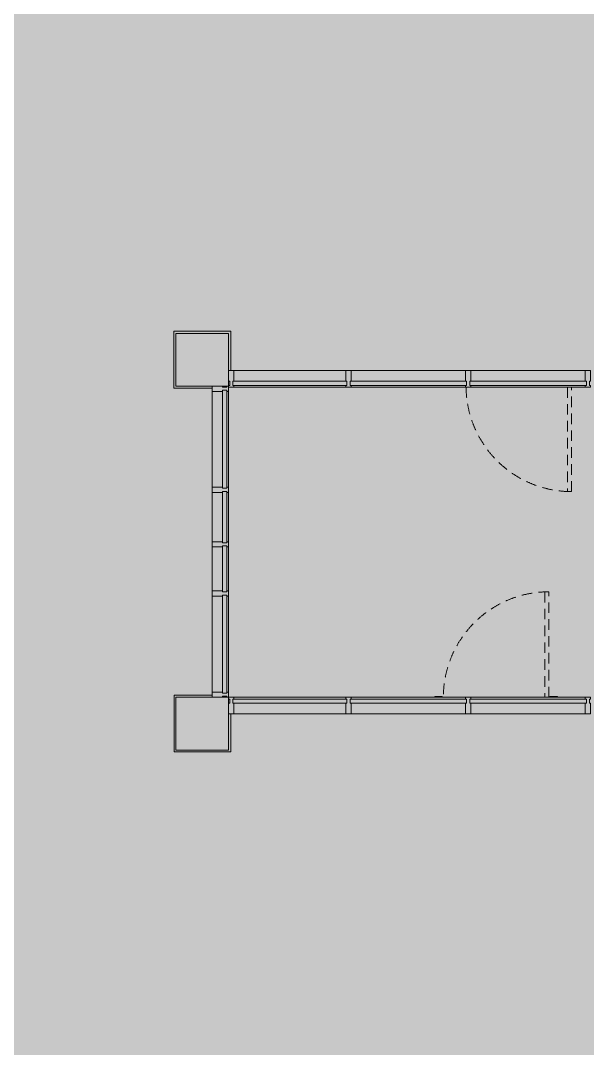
# Model space of a CAD drawing. Header units: millimetres. Extents: x 957 to 228198, y -8553 to 29000.
# Drawn here: x 173256 to 178628, y 12321 to 22065 of the extents above; entities that cross this region are included whole.
import ezdxf

# ---------------------------------------------------------------- set-up
doc = ezdxf.new("R2010")
doc.units = ezdxf.units.MM
doc.linetypes.add('200_ШТРИХ__ш1_п0_6_', pattern=[160, 100, -60])
doc.layers.add('A-DETL-GENF-3', color=7, linetype='Continuous', lineweight=9, true_color=0xc0c0c0, transparency=0.4)
doc.layers.add('A-DETL-MBND-1', color=7, linetype='200_ШТРИХ__ш1_п0_6_', lineweight=9)
for name, color, linetype, lineweight, true_color in [('A-FLOR-1', 7, 'Continuous', 5, 0xb7b7b7), ('A-GLAZ-CURT-2', 7, 'Continuous', 5, 0x737373), ('A-GLAZ-CWMG-2', 7, 'Continuous', 5, 0x737373), ('S-COLS-2', 7, 'Continuous', 5, 0x737373)]:
    doc.layers.add(name, color=color, linetype=linetype, lineweight=lineweight, true_color=true_color)

# ---------------------------------------------------------------- blocks, each defined once
blk = doc.blocks.new('110_Дверь_СКБ_1Ст_Внутренняя1 - Д-4 1100x2100h_су мгн-V282-3_2_2_птичка')
at = {"layer": 'A-DETL-MBND-1'}
for p, q in [((-487.5, 1100), (-487.5, 110)), ((-447.5, 1100), (-487.5, 1100)), ((-447.5, 110), (-447.5, 1100))]:
    blk.add_line(p, q, dxfattribs=at)
blk.add_arc((-487.5, 100), 1000, 0.57956, 90, dxfattribs=at)
blk = doc.blocks.new('BSC_Колонна _Прямоугольная - 500х500-V278-3_2_2_птичка')
at = {"layer": 'S-COLS-2'}
for p, q in [((250, 250), (-250, 250)), ((-250, 250), (-250, -250)), ((250, -250), (250, 250)), ((-250, -250), (250, -250))]:
    blk.add_line(p, q, dxfattribs=at)
blk = doc.blocks.new('Системная панель - Стекло - 40мм-23562586-3_2_2_птичка')
at = {"layer": 'A-GLAZ-CURT-2'}
for p, q in [((464.2, 0), (-464.2, 0)), ((-464.2, 0), (-464.2, -40)), ((-464.2, -40), (464.2, -40)), ((464.2, -40), (464.2, 0))]:
    blk.add_line(p, q, dxfattribs=at)
blk = doc.blocks.new('Системная панель - Стекло - 40мм-24234994-3_2_2_птичка')
at = {"layer": 'A-GLAZ-CURT-2'}
for p, q in [((243.3, 0), (-243.3, 0)), ((-243.3, 0), (-243.3, -40)), ((243.3, -40), (243.3, 0)), ((-243.3, -40), (243.3, -40))]:
    blk.add_line(p, q, dxfattribs=at)
blk = doc.blocks.new('Прямоугольный импост - Импост структурный с накладкой - 160мм Темный-31239176-3_2_2_птичка')
at = {"layer": 'A-GLAZ-CWMG-2'}
for p, q in [((73883, 17641.7), (73883, 18550)), ((74040, 17641.7), (74040, 18550))]:
    blk.add_line(p, q, dxfattribs=at)
blk = doc.blocks.new('Прямоугольный импост - Импост структурный с накладкой - 160мм Темный-31239177-3_2_2_птичка')
at = {"layer": 'A-GLAZ-CWMG-2'}
for p, q in [((73883, 17125), (73883, 17591.7)), ((74040, 17125), (74040, 17591.7))]:
    blk.add_line(p, q, dxfattribs=at)
blk = doc.blocks.new('Прямоугольный импост - Импост структурный с накладкой - 160мм Темный-31239202-3_2_2_птичка')
at = {"layer": 'A-GLAZ-CWMG-2'}
for p, q in [((-50, 40), (-50, 140)), ((-50, 140), (0, 140)), ((-40, 40), (-50, 40)), ((-50, -17), (-50, 0)), ((-50, 0), (-40, 0)), ((-40, 0), (-40, 40)), ((-10, 40), (-10, 0)), ((0, 40), (-10, 40)), ((-10, 0), (0, 0)), ((0, -17), (-50, -17))]:
    blk.add_line(p, q, dxfattribs=at)
blk = doc.blocks.new('Прямоугольный импост - Импост структурный с накладкой - 160мм Темный-31239205-3_2_2_птичка')
at = {"layer": 'A-GLAZ-CWMG-2'}
for p, q in [((0, 140), (-50, 140)), ((-50, 140), (-50, 40)), ((-50, 40), (-40, 40)), ((-40, 0), (-50, 0)), ((-50, 0), (-50, -17)), ((-40, 40), (-40, 0)), ((-10, 0), (-10, 40)), ((-10, 40), (0, 40)), ((0, 0), (-10, 0)), ((-50, -17), (0, -17))]:
    blk.add_line(p, q, dxfattribs=at)
blk = doc.blocks.new('Прямоугольный импост - Импост структурный с накладкой - 160мм Темный-31239180-3_2_2_птичка')
at = {"layer": 'A-GLAZ-CWMG-2'}
for p, q in [((-25, 40), (-25, 140)), ((-25, 140), (25, 140)), ((25, 140), (25, 40)), ((-15, 40), (-25, 40)), ((-25, -17), (-25, 0)), ((-25, 0), (-15, 0)), ((-15, 0), (-15, 40)), ((15, 40), (15, 0)), ((25, 40), (15, 40)), ((15, 0), (25, 0)), ((25, 0), (25, -17)), ((25, -17), (-25, -17))]:
    blk.add_line(p, q, dxfattribs=at)
blk = doc.blocks.new('110_Дверь_СКБ_1Ст_Внутренняя1 - Д-5 _л_ 1100x2100h_су мгн EIW30-32897889-3_2_2_птичка')
at = {"layer": 'A-DETL-MBND-1'}
for p, q in [((512.5, 1040), (472.5, 1040)), ((472.5, 1040), (472.5, 40)), ((512.5, 40), (512.5, 1040)), ((-497.5, 48), (-567.5, 48)), ((-567.5, 48), (-567.5, 40)), ((-497.5, 40), (-497.5, 48)), ((592.5, 48), (522.5, 48)), ((522.5, 48), (522.5, 40)), ((592.5, 40), (592.5, 48))]:
    blk.add_line(p, q, dxfattribs=at)
blk.add_arc((512.5, 40), 1000, 90, 180, dxfattribs=at)
blk = doc.blocks.new('Системная панель - Стекло - 40мм-24234969-3_2_2_птичка')
at = {"layer": 'A-GLAZ-CURT-2'}
for p, q in [((540, 40), (-540, 40)), ((-540, 40), (-540, 0)), ((-540, 0), (540, 0)), ((540, 0), (540, 40))]:
    blk.add_line(p, q, dxfattribs=at)
blk = doc.blocks.new('Прямоугольный импост - Импост структурный с накладкой - 160мм-23562401-3_2_2_птичка')
at = {"layer": 'A-GLAZ-CWMG-2'}
for p, q in [((75150, 18747), (74090, 18747)), ((75150, 18590), (74090, 18590))]:
    blk.add_line(p, q, dxfattribs=at)
blk = doc.blocks.new('Прямоугольный импост - Импост структурный с накладкой - 160мм-23618923-3_2_2_птичка')
at = {"layer": 'A-GLAZ-CWMG-2'}
for p, q in [((0, 17), (-50, 17)), ((-50, 17), (-50, 0)), ((-50, 0), (-40, 0)), ((-40, 0), (-40, -40)), ((-10, -40), (-10, 0)), ((-10, 0), (0, 0)), ((0, 7), (0, 17)), ((-40, -40), (-50, -40)), ((-50, -40), (-50, -140)), ((0, -40), (-10, -40)), ((-50, -140), (0, -140))]:
    blk.add_line(p, q, dxfattribs=at)
blk = doc.blocks.new('Системная панель - Стекло - 40мм-24234970-3_2_2_птичка')
at = {"layer": 'A-GLAZ-CURT-2'}
for p, q in [((552.5, 40), (-552.5, 40)), ((-552.5, 40), (-552.5, 0)), ((-552.5, 0), (552.5, 0)), ((552.5, 0), (552.5, 40))]:
    blk.add_line(p, q, dxfattribs=at)
blk = doc.blocks.new('Прямоугольный импост - Импост структурный с накладкой - 160мм-23562410-3_2_2_птичка')
at = {"layer": 'A-GLAZ-CWMG-2'}
for p, q in [((77420, 18747), (76335, 18747)), ((77420, 18590), (76335, 18590))]:
    blk.add_line(p, q, dxfattribs=at)
blk = doc.blocks.new('Прямоугольный импост - Импост структурный с накладкой - 160мм-23618920-3_2_2_птичка')
at = {"layer": 'A-GLAZ-CWMG-2'}
for p, q in [((-25, 0), (-25, 17)), ((-25, 17), (25, 17)), ((-15, 0), (-25, 0)), ((-15, -40), (-15, 0)), ((25, 0), (15, 0)), ((15, 0), (15, -40)), ((25, 17), (25, 0)), ((-25, -140), (-25, -40)), ((-25, -40), (-15, -40)), ((15, -40), (25, -40)), ((25, -40), (25, -140)), ((25, -140), (-25, -140))]:
    blk.add_line(p, q, dxfattribs=at)
blk = doc.blocks.new('Системная панель - Стекло - 40мм-30335137-3_2_2_птичка')
at = {"layer": 'A-GLAZ-CURT-2'}
for p, q in [((540, 0), (-540, 0)), ((-540, 0), (-540, -40)), ((540, -40), (540, 0)), ((-540, -40), (540, -40))]:
    blk.add_line(p, q, dxfattribs=at)
blk = doc.blocks.new('Прямоугольный импост - Импост структурный с накладкой - 160мм-23562329-3_2_2_птичка')
at = {"layer": 'A-GLAZ-CWMG-2'}
for p, q in [((75150, 15650), (74090, 15650)), ((75150, 15493), (74090, 15493))]:
    blk.add_line(p, q, dxfattribs=at)
blk = doc.blocks.new('Прямоугольный импост - Импост структурный с накладкой - 160мм-30335139-3_2_2_птичка')
at = {"layer": 'A-GLAZ-CWMG-2'}
for p, q in [((0, 140), (-50, 140)), ((-50, 140), (-50, 40)), ((-50, 40), (-40, 40)), ((-40, 0), (-50, 0)), ((-50, 0), (-50, -17)), ((-40, 40), (-40, 0)), ((-10, 0), (-10, 40)), ((-10, 40), (0, 40)), ((0, 0), (-10, 0)), ((-50, -17), (0, -17))]:
    blk.add_line(p, q, dxfattribs=at)
blk = doc.blocks.new('Системная панель - Стекло - 40мм-30335140-3_2_2_птичка')
at = {"layer": 'A-GLAZ-CURT-2'}
for p, q in [((552.5, 0), (-552.5, 0)), ((-552.5, 0), (-552.5, -40)), ((552.5, -40), (552.5, 0)), ((-552.5, -40), (552.5, -40))]:
    blk.add_line(p, q, dxfattribs=at)
blk = doc.blocks.new('Прямоугольный импост - Импост структурный с накладкой - 160мм-23562331-3_2_2_птичка')
at = {"layer": 'A-GLAZ-CWMG-2'}
for p, q in [((77420, 15650), (76335, 15650)), ((77420, 15493), (76335, 15493))]:
    blk.add_line(p, q, dxfattribs=at)
blk = doc.blocks.new('Прямоугольный импост - Импост структурный с накладкой - 160мм-30335135-3_2_2_птичка')
at = {"layer": 'A-GLAZ-CWMG-2'}
for p, q in [((-25, 40), (-25, 140)), ((-25, 140), (25, 140)), ((25, 140), (25, 40)), ((-15, 40), (-25, 40)), ((-25, -17), (-25, 0)), ((-25, 0), (-15, 0)), ((-15, 0), (-15, 40)), ((15, 40), (15, 0)), ((25, 40), (15, 40)), ((15, 0), (25, 0)), ((25, 0), (25, -17)), ((25, -17), (-25, -17))]:
    blk.add_line(p, q, dxfattribs=at)
blk = doc.blocks.new('Прямоугольный импост - Импост структурный с накладкой - 160мм-23562332-3_2_2_птичка')
at = {"layer": 'A-GLAZ-CWMG-2'}
for p, q in [((76285, 15650), (75200, 15650)), ((76285, 15493), (75200, 15493))]:
    blk.add_line(p, q, dxfattribs=at)
blk = doc.blocks.new('Прямоугольный импост - Импост структурный с накладкой - 160мм-30335136-3_2_2_птичка')
at = {"layer": 'A-GLAZ-CWMG-2'}
for p, q in [((-25, 40), (-25, 140)), ((-25, 140), (25, 140)), ((25, 140), (25, 40)), ((-15, 40), (-25, 40)), ((-25, -17), (-25, 0)), ((-25, 0), (-15, 0)), ((-15, 0), (-15, 40)), ((15, 40), (15, 0)), ((25, 40), (15, 40)), ((15, 0), (25, 0)), ((25, 0), (25, -17)), ((25, -17), (-25, -17))]:
    blk.add_line(p, q, dxfattribs=at)
blk = doc.blocks.new('Системная панель - Стекло - 40мм-23562590-3_2_2_птичка')
at = {"layer": 'A-GLAZ-CURT-2'}
for p, q in [((464.2, 0), (-464.2, 0)), ((-464.2, 0), (-464.2, -40)), ((464.2, -40), (464.2, 0)), ((-464.2, -40), (464.2, -40))]:
    blk.add_line(p, q, dxfattribs=at)
blk = doc.blocks.new('Системная панель - Стекло - 40мм-24234995-3_2_2_птичка')
at = {"layer": 'A-GLAZ-CURT-2'}
for p, q in [((218.3, 0), (-218.3, 0)), ((-218.3, 0), (-218.3, -40)), ((218.3, -40), (218.3, 0)), ((-218.3, -40), (218.3, -40))]:
    blk.add_line(p, q, dxfattribs=at)
blk = doc.blocks.new('Прямоугольный импост - Импост структурный с накладкой - 160мм Темный-31239183-3_2_2_птичка')
at = {"layer": 'A-GLAZ-CWMG-2'}
for p, q in [((73883, 16658.3), (73883, 17075)), ((74040, 16658.3), (74040, 17075))]:
    blk.add_line(p, q, dxfattribs=at)

msp = doc.modelspace()

# ---------------------------------------------------------------- hatches: boundary and pattern name
at = {"layer": 'A-DETL-GENF-3'}
h = msp.add_hatch(color=256, dxfattribs=at)
h.paths.add_polyline_path([(167348.1, -251.7), (177038.1, -250), (177041.1, 3288.3), (185758.1, 3288.3), (185758.1, 27348.3), (143098.1, 27348.3), (143098.1, 23888.3), (139948.1, 23887.4), (139948.1, 15358), (139498.2, 15353), (139498.2, -251.7), (167098.1, -251.7)])
h.paths.add_polyline_path([(168253.1, 151), (168237.1, 151), (168237.1, 551), (168253.1, 551)])
h.paths.add_polyline_path([(171639.1, 151), (171623.1, 151), (171623.1, 551), (171639.1, 551), (171639.1, 172.5)])
h.paths.add_polyline_path([(168237.1, 1051), (168237.6, 1545.2), (168253.1, 1545.2), (168253.1, 1258), (169542.1, 1258), (169542.1, 1242), (168253.1, 1242), (168253.1, 1051), (168237.6, 1051)])
h.paths.add_polyline_path([(171623.1, 1051), (171623.1, 1530.1), (171639.1, 1530.1), (171639.1, 1051)])
h.paths.add_polyline_path([(170407.7, 1232), (170364.1, 1232), (170364.1, 1248), (171622.8, 1248), (171622.8, 1232), (170409.2, 1232)])
h.paths.add_polyline_path([(171638.9, 2030.1), (171623.1, 2030.1), (171623.1, 2332), (170364.1, 2332), (170364.1, 2348), (171639.1, 2347.5), (171639.1, 2030.1)])
h.paths.add_polyline_path([(168253.1, 2045.2), (168237.1, 2045.2), (168237.1, 2789), (168253.1, 2789), (168253.1, 2350.4)])
h.paths.add_polyline_path([(169243.4, 2342), (168253.4, 2342), (168253.4, 2358), (169543.5, 2358), (169543.5, 2342), (169470, 2342)])
h.paths.add_polyline_path([(168253.1, 3289), (168237.1, 3289), (168237.1, 3729), (168253.1, 3729)])
h.paths.add_polyline_path([(173543.1, 6780), (173543.1, 7680), (173593.1, 7680), (173593.1, 6780)])
h.paths.add_polyline_path([(174843.1, 7680), (174843.1, 7730), (174833.1, 7730), (174836.7, 7760), (174878.1, 7760), (174878.1, 7908), (174948.1, 7908), (174948.1, 7900), (174893.1, 7900), (174893.1, 7680), (174948.1, 7680), (174948.1, 7672), (174878.1, 7672), (174878.1, 7680), (174859.1, 7680)])
h.paths.add_polyline_path([(174836.7, 7280), (174793.1, 7280), (174793.1, 7680), (174843.1, 7680), (174843.1, 7280)])
h.paths.add_polyline_path([(173485.1, 7672), (173438.1, 7672), (173438.1, 7680), (173493.1, 7680), (173493.1, 7900), (173438.1, 7900), (173440.3, 7908), (173508.1, 7908), (173508.1, 7760), (173553.1, 7760), (173553.1, 7730), (173543.1, 7730), (173543.1, 7680), (173508.1, 7680), (173508.1, 7672), (173493.1, 7672)])
h.paths.add_polyline_path([(168078.1, 7672), (168008.1, 7672), (168008.1, 7820), (167988.1, 7820), (167988.1, 7860), (167998.1, 7860), (167998.1, 7900), (168008.1, 7900), (168008.1, 7908), (168078.1, 7908), (168078.1, 7900), (168023.1, 7895.1), (168023.1, 7680), (168078.1, 7680)])
h.paths.add_polyline_path([(172840.8, 7672), (172808.1, 7672), (172808.1, 7820), (172788.1, 7820), (172788.1, 7860), (172798.1, 7860), (172798.1, 7900), (172808.1, 7900), (172808.1, 7908), (172878.1, 7908), (172878.1, 7900), (172823.1, 7895.1), (172823.1, 7680), (172878.1, 7680), (172878.1, 7672), (172848.1, 7672)])
h.paths.add_polyline_path([(170545.1, 7672), (170508.1, 7672), (170508.1, 7820), (170488.1, 7820), (170488.1, 7860), (170498.1, 7860), (170498.1, 7900), (170508.1, 7900), (170508.1, 7908), (170578.1, 7908), (170578.1, 7900), (170523.1, 7895.1), (170523.1, 7680), (170578.1, 7680), (170578.1, 7672), (170548.1, 7672)])
h.paths.add_polyline_path([(167138.1, 7672), (167068.1, 7672), (167068.1, 7680), (167123.1, 7680), (167118.1, 7900), (167068.1, 7900), (167068.1, 7908), (167138.1, 7908), (167138.1, 7900), (167148.1, 7895.1), (167148.1, 7860), (167158.1, 7860), (167158.1, 7820), (167138.1, 7820), (167138.1, 7680)])
h.paths.add_polyline_path([(169418.1, 7672), (169418.1, 7680), (169473.1, 7680), (169473.1, 7900), (169418.1, 7900), (169418.1, 7908), (169488.1, 7908), (169488.1, 7900), (169498.1, 7900), (169498.1, 7860), (169508.1, 7858.7), (169508.1, 7820), (169488.1, 7820), (169488.1, 7672), (169448.1, 7672)])
h.paths.add_polyline_path([(171938.1, 7672), (171868.1, 7672), (171868.1, 7680), (171923.1, 7680), (171923.1, 7900), (171868.1, 7900), (171868.1, 7908), (171938.1, 7908), (171938.1, 7900), (171948.1, 7895.1), (171948.1, 7860), (171958.1, 7860), (171958.1, 7820), (171938.1, 7820), (171938.1, 7680)])
h.paths.add_polyline_path([(170498.1, 7900), (170458.1, 7900), (170458.1, 8900), (170498.1, 8900), (170498.1, 7916.7)])
h.paths.add_polyline_path([(167958.1, 7900), (167958.1, 8750), (167998.1, 8750), (167998.1, 7900)])
h.paths.add_polyline_path([(172758.1, 7900), (172758.1, 8750), (172798.1, 8750), (172798.1, 7900)])
h.paths.add_polyline_path([(159665.9, 10300), (159625.9, 10300), (159625.9, 10900), (159665.9, 10900), (159665.9, 10501.7)])
h.paths.add_polyline_path([(157905.9, 10300), (157865.9, 10300), (157865.9, 10900), (157905.9, 10900), (157905.9, 10385.9)])
h.paths.add_polyline_path([(158745.9, 10300), (158745.9, 10900), (158785.9, 10900), (158785.9, 10300)])
h.paths.add_polyline_path([(156985.9, 10300), (156985.9, 10900), (157025.9, 10900), (157025.9, 10300)])
h.paths.add_polyline_path([(157865.9, 10900), (157840.9, 10900), (157840.9, 10980), (157875.9, 10980), (157875.9, 10940), (157865.9, 10940)])
h.paths.add_polyline_path([(158735.9, 10900), (158720.9, 10900), (158720.9, 10980), (158755.9, 10980), (158755.9, 10940), (158745.9, 10940), (158745.9, 10900)])
h.paths.add_polyline_path([(158465.9, 10900), (158465.9, 10940), (158455.9, 10940), (158455.9, 10980), (158490.9, 10980), (158490.9, 10900), (158475.9, 10900)])
h.paths.add_polyline_path([(159355.9, 10900), (159345.9, 10900), (159345.9, 10940), (159335.9, 10940), (159335.9, 10980), (159370.9, 10980), (159370.9, 10900)])
h.paths.add_polyline_path([(157585.9, 10900), (157585.9, 10940), (157575.9, 10940), (157575.9, 10980), (157610.9, 10980), (157610.9, 10900), (157590.9, 10900)])
h.paths.add_polyline_path([(159625.9, 10900), (159600.9, 10900), (159600.9, 10980), (159635.9, 10980), (159635.9, 10940), (159625.9, 10940)])
h.paths.add_polyline_path([(160235.9, 10900), (160225.9, 10900), (160225.9, 10940), (160215.9, 10940), (160215.9, 10980), (160250.9, 10980), (160250.9, 10900)])
h.paths.add_polyline_path([(156985.9, 10900), (156960.9, 10900), (156960.9, 10980), (156995.9, 10980), (156995.9, 10940), (156985.9, 10940), (156985.9, 10925.7)])
h.paths.add_polyline_path([(139948.1, 12070), (139948.1, 12125), (139728.1, 12125), (139728.1, 12070), (139720.1, 12070), (139720.1, 12140), (139868.1, 12140), (139868.1, 12185), (139898.1, 12185), (139898.1, 12175), (139948.1, 12175), (139949.5, 12140), (139956.1, 12140), (139956.1, 12070)])
h.paths.add_polyline_path([(139948.1, 12175), (139949.5, 12225), (140348.1, 12225), (140343.1, 12175), (139949.5, 12175)])
h.paths.add_polyline_path([(140345.1, 13425), (139948.1, 13425), (139949.5, 13475), (140848.1, 13475), (140848.1, 13425), (140620.6, 13425)])
h.paths.add_polyline_path([(139868.1, 13465), (139868.1, 13510), (139720.1, 13514), (139720.1, 13580), (139728.1, 13580), (139728.1, 13525), (139948.1, 13525), (139948.1, 13580), (139956.1, 13580), (139956.1, 13510), (139948.1, 13510), (139948.1, 13475), (139898.1, 13475), (139898.1, 13465), (139888.1, 13465)])
h.paths.add_polyline_path([(178708.1, 15650), (178638.1, 15650), (178638.1, 15658), (178708.1, 15658)])
h.paths.add_polyline_path([(178272.9, 15650), (178272.9, 15658), (178342.9, 15658), (178342.9, 15650)])
h.paths.add_polyline_path([(179678.1, 15650), (179678.1, 16650), (179718.1, 16650), (179718.1, 15650)])
h.paths.add_polyline_path([(178262.9, 15650), (178222.9, 15650), (178222.9, 16650), (178262.9, 16650), (178262.9, 15848.6)])
h.paths.add_polyline_path([(179798.1, 15650), (179728.1, 15650), (179728.1, 15658), (179798.1, 15658)])
h.paths.add_polyline_path([(177182.9, 15650), (177182.9, 15658), (177252.9, 15658), (177252.9, 15650)])
h.paths.add_polyline_path([(183728.1, 15650), (183728.1, 15658), (183798.1, 15658), (183798.1, 15650)])
h.paths.add_polyline_path([(182638.1, 15650), (182638.1, 15658), (182708.1, 15658), (182708.1, 15650)])
h.paths.add_polyline_path([(183718.1, 15650), (183678.1, 15650), (183678.1, 16650), (183718.1, 16650), (183718.1, 15848.6)])
h.paths.add_polyline_path([(185660.1, 17240), (185660.1, 17310), (185668.1, 17310), (185668.1, 17240)])
h.paths.add_polyline_path([(181278.1, 17600), (181278.1, 18590), (181318.1, 18590), (181318.1, 17600)])
h.paths.add_polyline_path([(178438.1, 17600), (178438.1, 18590), (178478.1, 18590), (178478.1, 17600)])
h.paths.add_polyline_path([(185620.3, 18280), (184668.1, 18280), (184668.1, 18320), (185668.1, 18320), (185668.1, 18280)])
h.paths.add_polyline_path([(185660.1, 18330), (185660.1, 18400), (185668.1, 18400), (185668.1, 18330)])
h.paths.add_polyline_path([(180268.1, 18592), (180238.1, 18592), (180238.1, 18600), (180268.1, 18600)])
h.paths.add_polyline_path([(166848.1, 24100), (166848.1, 24150), (167348.1, 24150), (167348.1, 24100)])
h.paths.add_polyline_path([(167284.6, 25850), (166848.1, 25850), (166848.1, 25900), (167348.1, 25900), (167348.1, 25850), (167328.1, 25850)])
h = msp.add_hatch(color=256, dxfattribs=at)
h.paths.add_polyline_path([(173543.1, 7680), (173543.1, 7730), (173553.1, 7730), (173553.1, 7760), (173508.1, 7760), (173504.1, 7908), (173438.1, 7908), (173438.1, 7900), (173493.1, 7896.2), (173493.1, 7680), (173438.1, 7680), (173438.1, 7672), (173508.1, 7672), (173508.1, 7680), (173522.8, 7680)])
h.paths.add_polyline_path([(173543.1, 6780), (173593.1, 6780), (173593.1, 7680), (173543.1, 7680), (173543.1, 7296.8)])
h.paths.add_polyline_path([(174843.1, 7680), (174878.1, 7680), (174878.7, 7672), (174948.1, 7672), (174948.1, 7680), (174893.1, 7682.3), (174893.1, 7900), (174948.1, 7900), (174948.1, 7908), (174878.1, 7908), (174875, 7760), (174833.1, 7760), (174836.7, 7730), (174843.1, 7730), (174843.1, 7689.9)])
h.paths.add_polyline_path([(174836.7, 7280), (174843.1, 7280), (174843.1, 7680), (174793.1, 7680), (174793.1, 7280)])
h.paths.add_polyline_path([(172798.1, 7900), (172798.1, 8750), (172758.1, 8750), (172758.1, 7900)])
h.paths.add_polyline_path([(172840.8, 7672), (172878.1, 7672), (172878.1, 7680), (172823.1, 7680), (172823.1, 7900), (172878.1, 7900), (172878.1, 7908), (172808.1, 7908), (172808.1, 7900), (172798.1, 7895.1), (172798.1, 7860), (172788.1, 7860), (172788.1, 7820), (172808.1, 7820), (172808.1, 7672), (172823.1, 7672)])
h.paths.add_polyline_path([(167998.1, 7900), (167998.1, 8750), (167958.1, 8750), (167958.1, 7900)])
h.paths.add_polyline_path([(168023.1, 7672), (168078.1, 7672), (168078.1, 7680), (168023.1, 7680), (168023.1, 7900), (168078.1, 7900), (168078.1, 7908), (168008.1, 7908), (168008.1, 7900), (167998.1, 7895.1), (167998.1, 7860), (167988.1, 7860), (167988.1, 7820), (168008.1, 7820), (168008.1, 7672)])
h.paths.add_polyline_path([(170498.1, 7900), (170498.1, 8900), (170458.1, 8900), (170458.1, 7900)])
h.paths.add_polyline_path([(170578.1, 7672), (170578.1, 7680), (170523.1, 7680), (170523.1, 7900), (170578.1, 7900), (170578.1, 7908), (170508.1, 7908), (170508.1, 7900), (170498.1, 7895.1), (170498.1, 7860), (170488.1, 7860), (170488.1, 7820), (170508.1, 7820), (170508.1, 7672), (170548.1, 7672)])
h.paths.add_polyline_path([(167118.1, 7672), (167138.1, 7672), (167138.1, 7820), (167158.1, 7820), (167158.1, 7860), (167148.1, 7860), (167148.1, 7900), (167138.1, 7900), (167138.1, 7908), (167068.1, 7908), (167068.1, 7900), (167123.1, 7895.1), (167118.1, 7680), (167068.1, 7680), (167068.1, 7672), (167098.1, 7672)])
h.paths.add_polyline_path([(171898.1, 7672), (171938.1, 7672), (171938.1, 7820), (171958.1, 7820), (171958.1, 7860), (171948.1, 7860), (171948.1, 7900), (171938.1, 7900), (171938.1, 7908), (171868.1, 7908), (171868.1, 7900), (171923.1, 7895.1), (171923.1, 7680), (171868.1, 7680), (171868.1, 7672)])
h.paths.add_polyline_path([(169488.1, 7672), (169488.1, 7820), (169508.1, 7820), (169505.9, 7860), (169498.1, 7864.7), (169498.1, 7900), (169488.1, 7900), (169488.1, 7908), (169418.1, 7908), (169418.1, 7900), (169473.1, 7894.5), (169473.1, 7680), (169418.1, 7680), (169418.1, 7672), (169473.1, 7672)])
h.paths.add_polyline_path([(156985.9, 10900), (156985.9, 10940), (156995.9, 10940), (156995.9, 10980), (156960.9, 10980), (156960.9, 10900), (156975.9, 10900)])
h.paths.add_polyline_path([(157025.9, 10300), (157025.9, 10900), (156985.9, 10900), (156985.9, 10300)])
h.paths.add_polyline_path([(158745.9, 10900), (158745.9, 10940), (158755.9, 10940), (158755.9, 10980), (158720.9, 10980), (158720.9, 10900), (158735.9, 10900)])
h.paths.add_polyline_path([(158745.9, 10300), (158785.9, 10300), (158785.9, 10900), (158745.9, 10900), (158745.9, 10381.8)])
h.paths.add_polyline_path([(157865.9, 10900), (157865.9, 10940), (157875.9, 10940), (157875.9, 10980), (157840.9, 10980), (157840.9, 10900), (157855.9, 10900)])
h.paths.add_polyline_path([(157865.9, 10300), (157905.9, 10300), (157905.9, 10900), (157865.9, 10900), (157865.9, 10307.9)])
h.paths.add_polyline_path([(159625.9, 10900), (159625.9, 10940), (159635.9, 10940), (159635.9, 10980), (159600.9, 10980), (159600.9, 10900), (159615.9, 10900)])
h.paths.add_polyline_path([(159665.9, 10300), (159665.9, 10900), (159625.9, 10900), (159625.9, 10300)])
h.paths.add_polyline_path([(159370.9, 10900), (159370.9, 10980), (159335.9, 10980), (159335.9, 10940), (159345.9, 10940), (159345.9, 10900), (159355.9, 10900)])
h.paths.add_polyline_path([(158475.9, 10900), (158490.9, 10900), (158490.9, 10980), (158455.9, 10980), (158455.9, 10940), (158465.9, 10940), (158465.9, 10900)])
h.paths.add_polyline_path([(157585.9, 10900), (157610.9, 10900), (157610.9, 10980), (157575.9, 10980), (157575.9, 10940), (157585.9, 10940)])
h.paths.add_polyline_path([(160235.9, 10900), (160250.9, 10900), (160250.9, 10980), (160215.9, 10980), (160215.9, 10940), (160225.9, 10940), (160225.9, 10900)])
h.paths.add_polyline_path([(139948.1, 12175), (140348.1, 12175), (140343.9, 12225), (139948.1, 12225)])
h.paths.add_polyline_path([(139728.1, 12070), (139728.1, 12125), (139948.1, 12125), (139948.1, 12070), (139956.1, 12070), (139956.1, 12140), (139948.1, 12140), (139948.1, 12175), (139898.1, 12175), (139898.1, 12185), (139868.1, 12185), (139868.1, 12140), (139720.1, 12138.5), (139720.1, 12070)])
h.paths.add_polyline_path([(140717.3, 13425), (140848.1, 13425), (140848.1, 13475), (139948.1, 13475), (139949.5, 13425), (140620.6, 13425)])
h.paths.add_polyline_path([(139888.1, 13465), (139898.1, 13465), (139898.1, 13475), (139948.1, 13475), (139949.5, 13510), (139956.1, 13510), (139956.1, 13580), (139948.1, 13580), (139948.1, 13525), (139728.1, 13525), (139728.1, 13580), (139720.1, 13580), (139720.1, 13510), (139868.1, 13508.5), (139868.1, 13465)])
h.paths.add_polyline_path([(183718.1, 15650), (183718.1, 16650), (183678.1, 16650), (183678.1, 15650)])
h.paths.add_polyline_path([(183728.1, 15650), (183798.1, 15650), (183798.1, 15658), (183728.1, 15658)])
h.paths.add_polyline_path([(179758.1, 15650), (179798.1, 15650), (179798.1, 15658), (179728.1, 15658), (179728.1, 15650), (179743.1, 15650)])
h.paths.add_polyline_path([(178693.1, 15650), (178708.1, 15650), (178708.1, 15658), (178638.1, 15658), (178638.1, 15650), (178668.1, 15650)])
h.paths.add_polyline_path([(179678.1, 15650), (179718.1, 15650), (179718.1, 16650), (179678.1, 16650), (179678.1, 15718)])
h.paths.add_polyline_path([(182708.1, 15650), (182708.1, 15658), (182638.1, 15658), (182638.1, 15650), (182693.1, 15650)])
h.paths.add_polyline_path([(177182.9, 15650), (177252.9, 15650), (177252.9, 15658), (177182.9, 15658)])
h.paths.add_polyline_path([(178342.9, 15650), (178342.9, 15658), (178272.9, 15658), (178272.9, 15650), (178312.9, 15650)])
h.paths.add_polyline_path([(178222.9, 15650), (178262.9, 15650), (178262.9, 16650), (178222.9, 16650), (178222.9, 15848.6)])
h.paths.add_polyline_path([(185668.1, 17240), (185668.1, 17310), (185660.1, 17310), (185660.1, 17240)])
h.paths.add_polyline_path([(181278.1, 17600), (181318.1, 17600), (181318.1, 18590), (181278.1, 18590), (181278.1, 18162.4)])
h.paths.add_polyline_path([(178478.1, 17600), (178478.1, 18590), (178438.1, 18590), (178438.1, 17600)])
h.paths.add_polyline_path([(185388.8, 18280), (185668.1, 18280), (185668.1, 18320), (184668.1, 18320), (184668.1, 18280), (185388.1, 18280)])
h.paths.add_polyline_path([(185668.1, 18330), (185668.1, 18400), (185660.1, 18400), (185660.1, 18330)])
h.paths.add_polyline_path([(180238.1, 18592), (180268.1, 18592), (180268.1, 18600), (180238.1, 18600)])
h.paths.add_polyline_path([(167348.1, 24100), (167348.1, 24150), (166848.1, 24150), (166848.1, 24100)])
h.paths.add_polyline_path([(167284.6, 25850), (167348.1, 25855.2), (167348.1, 25900), (166848.1, 25900), (166848.1, 25850)])

# ---------------------------------------------------------------- linework, layer by layer
at = {"layer": 'A-FLOR-1'}
for p, q in [((174708.1, 18580), (174708.1, 19120)), ((174708.1, 19120), (175248.1, 19120)), ((175248.1, 19120), (175248.1, 18747)), ((175071.1, 18580), (174708.1, 18580)), ((174711.1, 15133), (174711.1, 15670)), ((174711.1, 15670), (175071.1, 15670)), ((175249.1, 15493), (175249.1, 15133)), ((175249.1, 15133), (174711.1, 15133))]:
    msp.add_line(p, q, dxfattribs=at)

# ---------------------------------------------------------------- block references
at = {"layer": 'A-DETL-MBND-1', "rotation": 180}
msp.add_blockref('110_Дверь_СКБ_1Ст_Внутренняя1 - Д-4 1100x2100h_су мгн-V282-3_2_2_птичка', (177990.6, 18700), dxfattribs=at)
at = {"layer": 'A-DETL-MBND-1'}
msp.add_blockref('110_Дверь_СКБ_1Ст_Внутренняя1 - Д-5 _л_ 1100x2100h_су мгн EIW30-32897889-3_2_2_птичка', (177750.4, 15610), dxfattribs=at)
at = {"layer": 'A-GLAZ-CURT-2'}
for name, p in [('Системная панель - Стекло - 40мм-24234969-3_2_2_птичка', (175808.1, 18607)), ('Системная панель - Стекло - 40мм-24234970-3_2_2_птичка', (176930.6, 18607)), ('Системная панель - Стекло - 40мм-24234970-3_2_2_птичка', (178065.6, 18607)), ('Системная панель - Стекло - 40мм-30335137-3_2_2_птичка', (175808.1, 15633)), ('Системная панель - Стекло - 40мм-30335140-3_2_2_птичка', (176930.6, 15633)), ('Системная панель - Стекло - 40мм-30335140-3_2_2_птичка', (178065.6, 15633))]:
    msp.add_blockref(name, p, dxfattribs=at)
at = {"layer": 'A-GLAZ-CURT-2', "rotation": 269.9999999999998}
for name, p in [('Системная панель - Стекло - 40мм-23562586-3_2_2_птичка', (175211.1, 18095.8)), ('Системная панель - Стекло - 40мм-24234994-3_2_2_птичка', (175211.1, 17358.3)), ('Системная панель - Стекло - 40мм-24234995-3_2_2_птичка', (175211.1, 16866.7)), ('Системная панель - Стекло - 40мм-23562590-3_2_2_птичка', (175211.1, 16154.2))]:
    msp.add_blockref(name, p, dxfattribs=at)
at = {"layer": 'A-GLAZ-CWMG-2'}
for name, p, rotation in [('Прямоугольный импост - Импост структурный с накладкой - 160мм-23618923-3_2_2_птичка', (175228.1, 18607), 180), ('Прямоугольный импост - Импост структурный с накладкой - 160мм Темный-31239205-3_2_2_птичка', (175211.1, 18600), 89.99999999999984), ('Прямоугольный импост - Импост структурный с накладкой - 160мм-30335139-3_2_2_птичка', (175228.1, 15633), 180)]:
    msp.add_blockref(name, p, dxfattribs=dict(at, rotation=rotation))
for name, p in [('Прямоугольный импост - Импост структурный с накладкой - 160мм-23562401-3_2_2_птичка', (101188.1, 0)), ('Прямоугольный импост - Импост структурный с накладкой - 160мм-23562410-3_2_2_птичка', (100053.1, 0)), ('Прямоугольный импост - Импост структурный с накладкой - 160мм-23562410-3_2_2_птичка', (101188.1, 0)), ('Прямоугольный импост - Импост структурный с накладкой - 160мм Темный-31239176-3_2_2_птичка', (101188.1, 0)), ('Прямоугольный импост - Импост структурный с накладкой - 160мм Темный-31239177-3_2_2_птичка', (101188.1, 0)), ('Прямоугольный импост - Импост структурный с накладкой - 160мм Темный-31239183-3_2_2_птичка', (101188.1, 0)), ('Прямоугольный импост - Импост структурный с накладкой - 160мм Темный-31239176-3_2_2_птичка', (101188.1, -1941.7)), ('Прямоугольный импост - Импост структурный с накладкой - 160мм-23562329-3_2_2_птичка', (101188.1, 0)), ('Прямоугольный импост - Импост структурный с накладкой - 160мм-23562332-3_2_2_птичка', (101188.1, 0)), ('Прямоугольный импост - Импост структурный с накладкой - 160мм-23562331-3_2_2_птичка', (101188.1, 0))]:
    msp.add_blockref(name, p, dxfattribs=at)
at = {"layer": 'A-GLAZ-CWMG-2', "extrusion": (0, 0, -1)}
for name, p, rotation in [('Прямоугольный импост - Импост структурный с накладкой - 160мм-23618920-3_2_2_птичка', (-176363.1, 18607), 180), ('Прямоугольный импост - Импост структурный с накладкой - 160мм-23618920-3_2_2_птичка', (-177498.1, 18607), 180), ('Прямоугольный импост - Импост структурный с накладкой - 160мм-23618920-3_2_2_птичка', (-178633.1, 18607), 180), ('Прямоугольный импост - Импост структурный с накладкой - 160мм Темный-31239180-3_2_2_птичка', (-175211.1, 17616.7), 270.0000000000002), ('Прямоугольный импост - Импост структурный с накладкой - 160мм Темный-31239180-3_2_2_птичка', (-175211.1, 17100), 270.0000000000002), ('Прямоугольный импост - Импост структурный с накладкой - 160мм Темный-31239180-3_2_2_птичка', (-175211.1, 16633.3), 270.0000000000002), ('Прямоугольный импост - Импост структурный с накладкой - 160мм Темный-31239202-3_2_2_птичка', (-175211.1, 15650), 270.0000000000002), ('Прямоугольный импост - Импост структурный с накладкой - 160мм-30335136-3_2_2_птичка', (-176363.1, 15633), 180), ('Прямоугольный импост - Импост структурный с накладкой - 160мм-30335135-3_2_2_птичка', (-177498.1, 15633), 180), ('Прямоугольный импост - Импост структурный с накладкой - 160мм-30335136-3_2_2_птичка', (-178633.1, 15633), 180)]:
    msp.add_blockref(name, p, dxfattribs=dict(at, rotation=rotation))
at = {"layer": 'S-COLS-2'}
for p in [(174978.1, 18850), (174978.1, 15400)]:
    msp.add_blockref('BSC_Колонна _Прямоугольная - 500х500-V278-3_2_2_птичка', p, dxfattribs=at)

doc.saveas('drawing.dxf')
